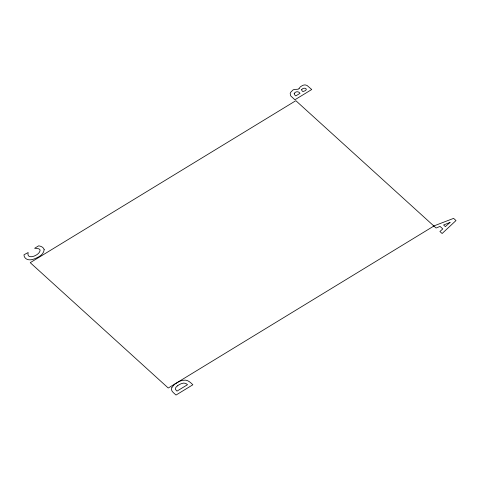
<?xml version="1.0" encoding="UTF-8"?>
<svg xmlns="http://www.w3.org/2000/svg" width="480" height="480" viewBox="0 0 480 480"><rect width="100%" height="100%" fill="white"/><g stroke="black" fill="none" stroke-linecap="round" stroke-linejoin="round"><path stroke-width="0.72" d="M433.848 226.044L168.246 388.026L30.234 262.668L295.836 100.686L436.074 228.018L440.058 226.416L442.806 228.912L439.914 231.51L442.122 233.508L456 220.554L453.6 218.376L433.812 225.96M44.178 249.63C43.752 255.198 37.296 257.844 32.7 259.47A8.556 4.722 -23.6 0 1 27.858 259.596C25.68 259.038 23.886 257.082 24 254.76L28.158 252.528C26.01 260.652 39.984 255.426 40.08 250.236A5.64 3.114 -23.6 0 0 38.478 248.73L34.626 248.28L38.64 245.832C40.914 246.126 43.536 247.224 44.178 249.63M299.076 88.554C298.728 90.264 293.316 88.068 291.936 91.056A5.376 2.964 -23.6 0 0 290.19 93.408L290.64 95.796L294.894 99.78L311.73 89.514L307.038 85.464L305.514 84.984A3.87 2.136 -23.6 0 0 302.46 85.512L300.318 86.856L299.076 88.554M294.198 93.498L294.516 94.716L295.794 95.91L300.012 93.342C298.662 91.068 295.41 91.272 294.198 93.498M301.68 89.658L301.854 90.6L302.898 91.584C310.146 89.616 303.906 86.232 301.68 89.658M171.894 387.432C170.028 390.738 174.042 393.096 176.022 395.046L192.858 384.774C190.368 382.32 187.41 379.41 183.564 380.238A9.366 5.172 -23.6 0 0 179.016 381.546L174.516 384.306L171.894 387.432M177.438 385.854L176.364 386.826A5.016 2.766 -23.6 0 0 175.422 389.364L176.982 391.122L187.518 384.696C184.794 381.414 180.144 383.814 177.438 385.854M450.036 222.42L445.38 226.614L443.592 224.994L450.036 222.42"/></g></svg>
